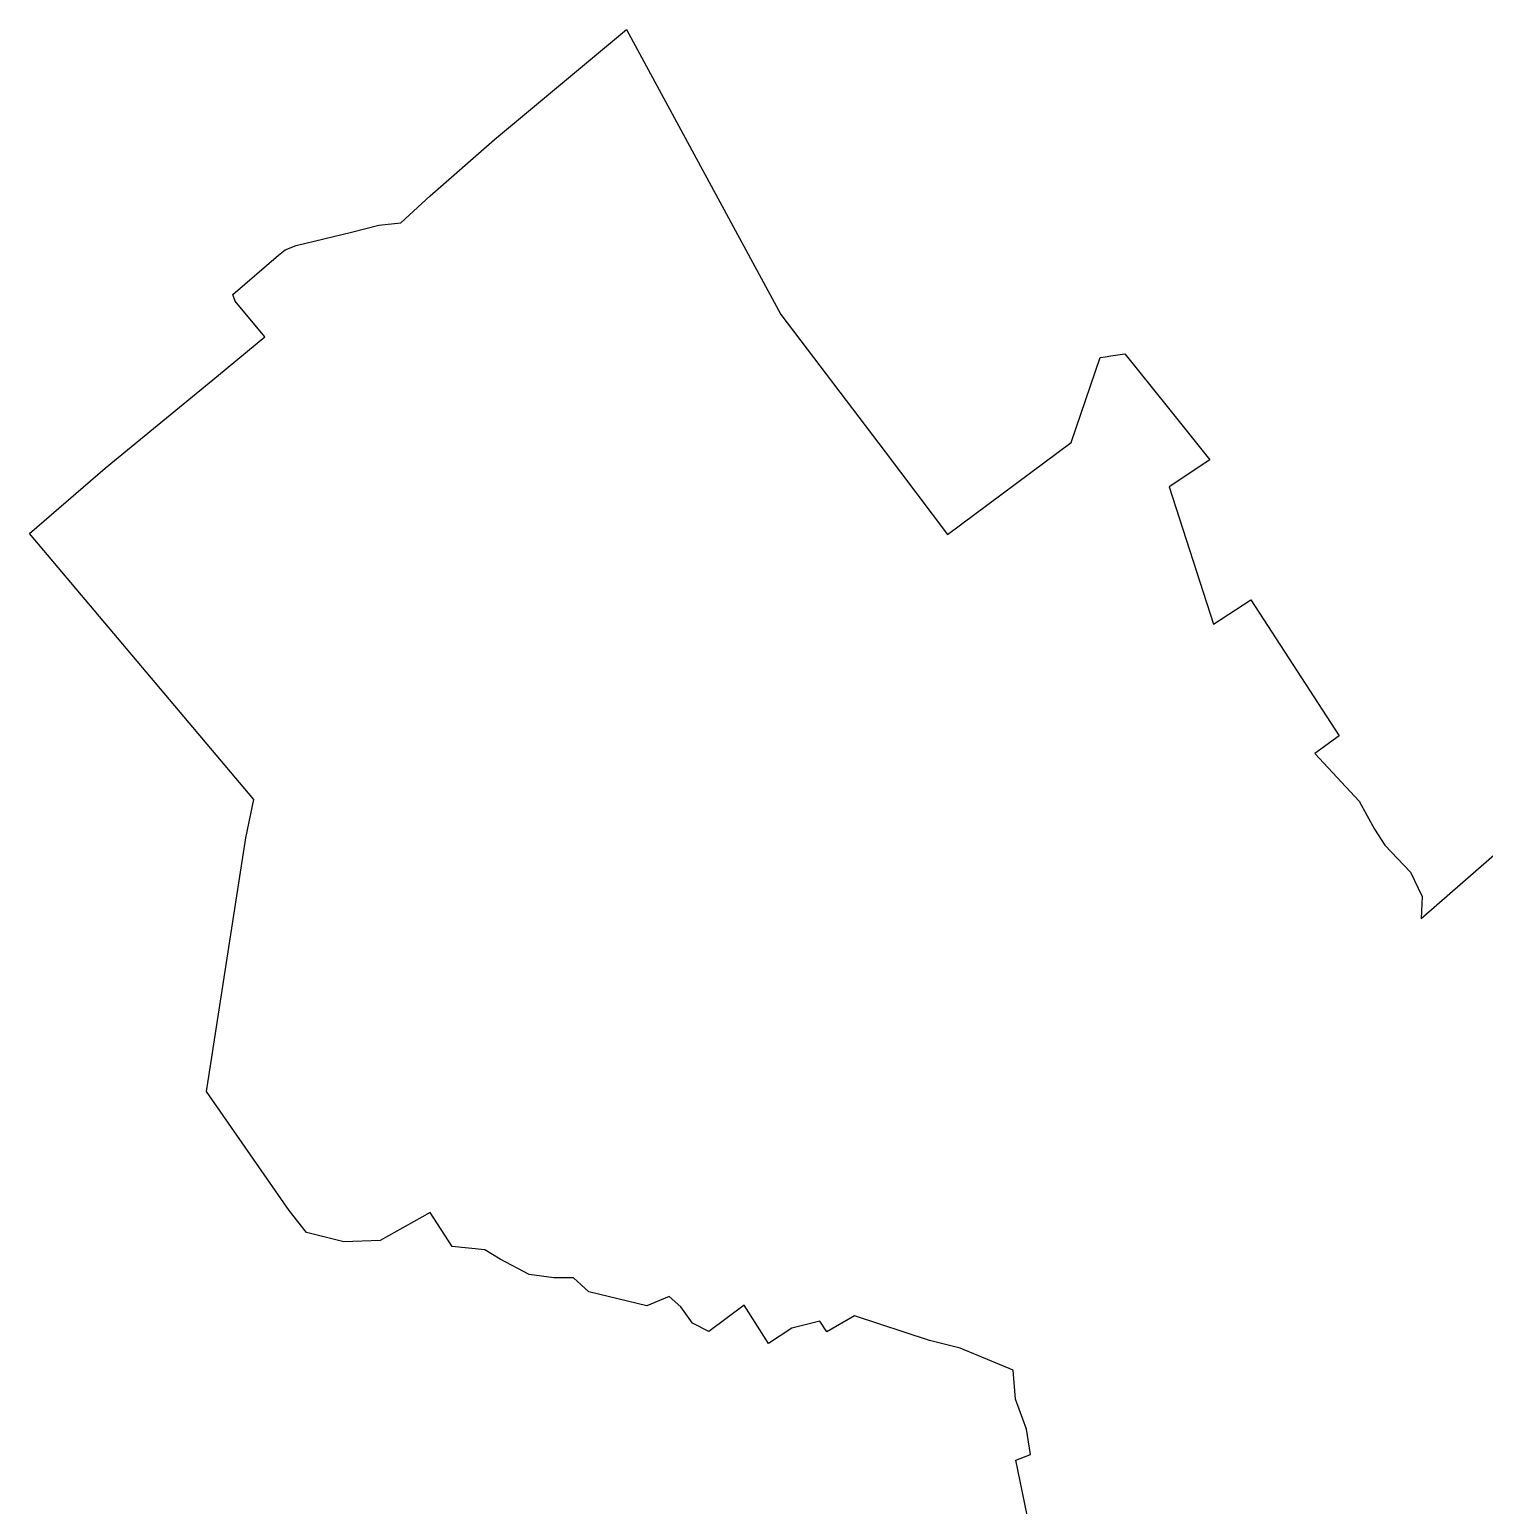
# Model space of a CAD drawing. Extents: x 611010 to 615314, y 642768 to 648579.
# Drawn here: x 611010 to 612767, y 645660 to 647442 of the extents above; entities that cross this region are included whole.
import ezdxf

# ---------------------------------------------------------------- set-up
doc = ezdxf.new("R2010")
doc.units = 0
doc.header["$LTSCALE"] = 0.5
doc.header["$MEASUREMENT"] = 0
doc.layers.add('INTRAV_GEOMETRIES', color=103, linetype='CONTINUOUS', true_color=0x6cd67e)

msp = doc.modelspace()

# ---------------------------------------------------------------- linework, layer by layer
at = {"layer": 'INTRAV_GEOMETRIES'}
msp.add_lwpolyline([(612217.3, 645634.8), (612201, 645714.9), (612218.5, 645721.9), (612213.7, 645752.4), (612200.5, 645788.7), (612197.5, 645823.9), (612133.5, 645850.1), (612096.6, 645859.7), (612005.9, 645889.5), (611972.6, 645870), (611964.2, 645882.7), (611930.4, 645874.3), (611902.3, 645856), (611872.7, 645902.4), (611830.1, 645870.5), (611810.4, 645880.3), (611796.3, 645900), (611782.3, 645912.7), (611755.5, 645901.4), (611685.2, 645918.3), (611666.9, 645935.2), (611642.9, 645935.2), (611613.4, 645939.4), (611578.2, 645957.7), (611559.9, 645968.9), (611520.5, 645973.2), (611493.8, 646013.9), (611433.3, 645980.2), (611389.7, 645978.8), (611344.6, 645990), (611323.5, 646016.7), (611223.6, 646160.2), (611271.1, 646466.4), (611281, 646512.8), (611010.1, 646833.8), (611101.4, 646912.9), (611238.1, 647025.2), (611294.3, 647071.4), (611258.3, 647114.6), (611255.4, 647122.3), (611310.7, 647169.8), (611318.7, 647176.4), (611332.1, 647181.8), (611399, 647197.7), (611431.8, 647206), (611458.4, 647208.9), (611493.7, 647241.8), (611571.4, 647309.5), (611730.9, 647442.4), (611917.3, 647098.5), (612043, 646932.5), (612118.5, 646832.7), (612267.7, 646943.8), (612302.8, 647046.5), (612308.8, 647047.4), (612315.4, 647048.3), (612332.4, 647050.7), (612383.5, 646987.1), (612435.1, 646922.8), (612385.9, 646890.4), (612439.4, 646724.5), (612484.4, 646754), (612591.3, 646589.5), (612561.8, 646568.4), (612615.5, 646510.9), (612633.8, 646477.1), (612646.5, 646457.5), (612677.4, 646425.1), (612691.5, 646395.6), (612690.1, 646368.9), (612822.4, 646484.2)], dxfattribs=at)

doc.saveas('drawing.dxf')
